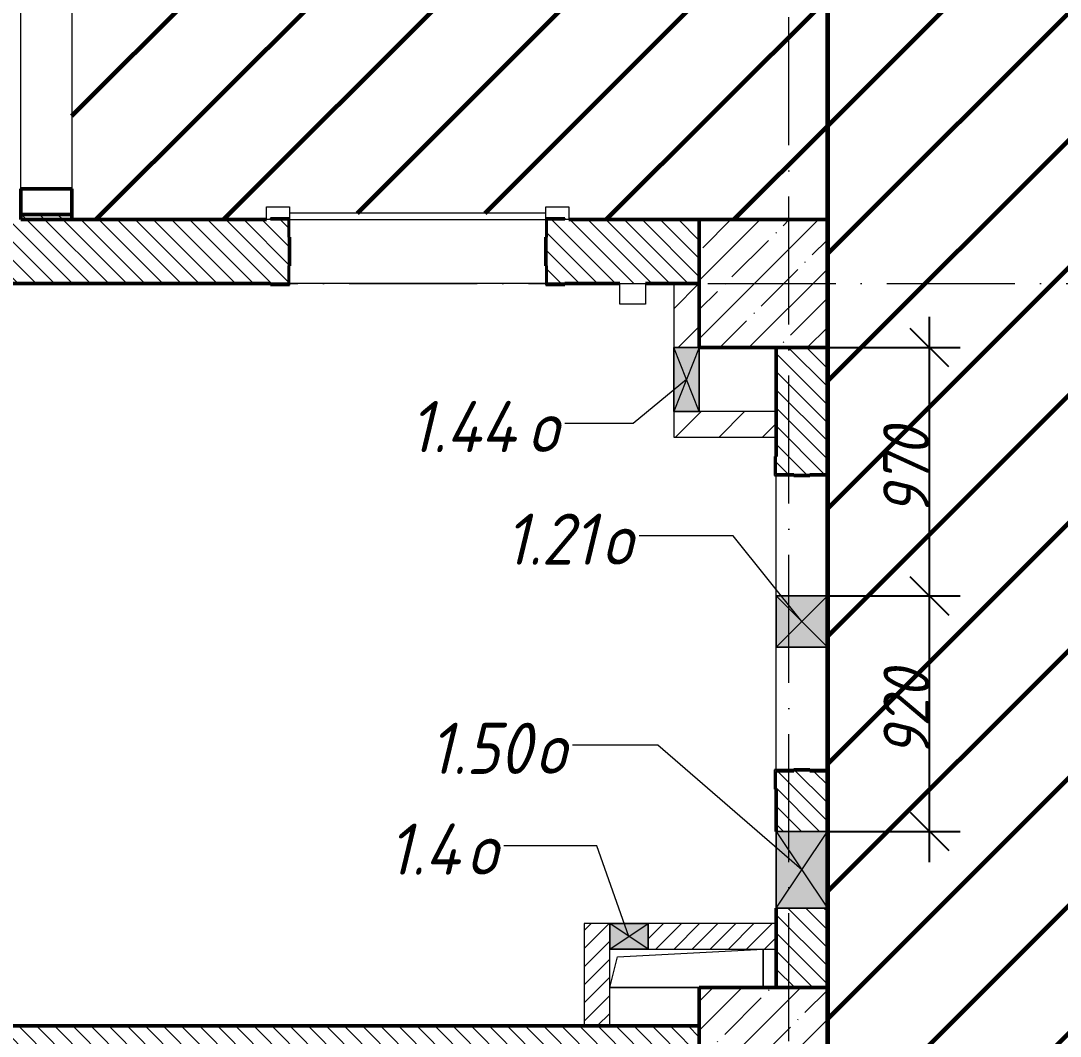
# Model space of a CAD drawing. Header units: millimetres. Extents: x -606178 to 312196, y -19338 to 632709.
# Drawn here: x -423381 to -419321, y 475335 to 479302 of the extents above; entities that cross this region are included whole.
import ezdxf

# ---------------------------------------------------------------- set-up
doc = ezdxf.new("R2010")
doc.units = ezdxf.units.MM
doc.linetypes.add('50_200_ШТРИХ_1Т_ш5_п1_п1_', pattern=[700, 500, -100, 0, -100])
for name, color, linetype, lineweight in [('6.4.1) Окр пт с инж. ПТ2.16', 3, 'Continuous', 60), ('A-____-____-DIMS', 7, 'Continuous', 9), ('A-DETL-GENF-OTLN', 7, 'Continuous', 9), ('A-DOOR-____-MCUT', 7, 'Continuous', 13), ('A-DOOR-____-OTLN', 7, 'Continuous', 9), ('A-FLOR-____-OTLN', 7, 'Continuous', 9), ('A-GENM-____-MCUT', 7, 'Continuous', 25), ('A-GENM-____-OTLN', 7, 'Continuous', 9), ('A-GENM-____-OTLN-1', 7, 'Continuous', 25), ('A-GLAZ-____-IDEN', 7, 'Continuous', 9), ('A-GLAZ-____-OTLN', 7, 'Continuous', 9), ('A-WALL-____-MCUT-2', 7, 'Continuous', 50), ('A-WALL-____-PATT-1', 7, 'Continuous', 9), ('A-WALL-FNSH-MCUT-1', 7, 'Continuous', 9), ('E-ELEC-EQPM-OTLN', 7, 'Continuous', 9), ('I-WALL-____-OTLN', 7, 'Continuous', 9), ('S-COLS-____-MCUT', 7, 'Continuous', 50), ('S-COLS-____-OTLN', 7, 'Continuous', 9), ('S-GRID-____-OTLN-1', 7, '50_200_ШТРИХ_1Т_ш5_п1_п1_', 9)]:
    doc.layers.add(name, color=color, linetype=linetype, lineweight=lineweight)
doc.styles.add('ISOCPEUR_I_10', font='isocpeui.ttf', dxfattribs={"width": 0.9, "height": 180})
doc.styles.add('ISOCPEUR_I_9', font='isocpeui.ttf', dxfattribs={"width": 0.9, "height": 250})
doc.dimstyles.new('ISO-1_8_0_9К_СРЕДНИЙ_Кладочные_3', dxfattribs={"dimscale": 304.8, "dimtxt": 179.276612, "dimasz": 0.492126, "dimexe": 0.393701, "dimexo": 0, "dimgap": 0, "dimtad": 1, "dimdec": 3, "dimrnd": 0.001, "dimdsep": 46, "dimtxsty": 'ISOCPEUR_I_10', "dimblk1": 'OBLIQUE', "dimblk2": 'OBLIQUE', "dimsah": 1, "dimcen": 0.09, "dimdle": 0.393701, "dimazin": 0, "dimtfac": 1, "dimtdec": 4, "dimtix": 1, "dimtmove": 0, "dimatfit": 3, "dimfxl": 1, "dimtvp": 1, "dimtolj": 1, "dimtzin": 0, "dimarcsym": 2})
pattern_1 = [(135, (-425830.77, 451794.26), (-35.35534, -35.35534), [])]
pattern_2 = [(45, (-425830.77, 451794.26), (-84.8528, 84.8528), [])]
pattern_3 = [(45, (-425830.77, 451794.26), (-35.35534, 35.35534), [])]

# ---------------------------------------------------------------- blocks, each defined once
blk = doc.blocks.new('BSC_Колонна _Прямоугольная - 500х500-V46-АР1_План отверстий 1 этажа в осях 1-64_А-ГГ')
at = {"layer": 'S-COLS-____-OTLN'}
h = blk.add_hatch(dxfattribs=at)
h.set_pattern_fill('FP_78', color=256, style=0, pattern_type=2)
h.set_pattern_definition([(45, (-5350, -26481.04), (-114.0493, 114.0493), []), (45, (-5235.95, -26481.04), (-114.0493, 114.0493), [201.613, -40.323, 3.353, -36.97])])
h.paths.add_polyline_path([(-250, -250), (250, -250), (250, 250), (-250, 250)], flags=0)
at = {"layer": 'S-COLS-____-MCUT'}
for p, q in [((250, 250), (-250, 250)), ((-250, 250), (-250, -250)), ((250, -250), (250, 250)), ((-250, -250), (250, -250))]:
    blk.add_line(p, q, dxfattribs=at)
blk = doc.blocks.new('BSC_Колонна _Прямоугольная - 500х500-V53-АР1_План отверстий 1 этажа в осях 1-64_А-ГГ')
at = {"layer": 'S-COLS-____-OTLN'}
h = blk.add_hatch(dxfattribs=at)
h.set_pattern_fill('FP_85', color=256, style=0, pattern_type=2)
h.set_pattern_definition([(45, (-5350, -23481.04), (-114.0493, 114.0493), []), (45, (-5235.95, -23481.04), (-114.0493, 114.0493), [201.613, -40.323, 3.353, -36.97])])
h.paths.add_polyline_path([(-250, -250), (250, -250), (250, 250), (-250, 250)], flags=0)
at = {"layer": 'S-COLS-____-MCUT'}
for p, q in [((250, 250), (-250, 250)), ((-250, 250), (-250, -250)), ((250, -250), (250, 250)), ((-250, -250), (250, -250))]:
    blk.add_line(p, q, dxfattribs=at)
blk = doc.blocks.new('DM_Штора_Противопожарная_Doormaster_EI-60 - ш_1000 х в_2000-26940954-АР1_План отверстий 1 этажа в осях 1-64_А-ГГ')
at = {"layer": 'A-DOOR-____-MCUT'}
for p, q in [((-465, -125), (-450, -125)), ((-465, -175), (-465, -125)), ((-375, -131), (-375, -175)), ((-375, -150), (625, -150)), ((625, -175), (625, -131)), ((700, -125), (715, -125)), ((715, -125), (715, -175)), ((-375, -175), (-465, -175)), ((715, -175), (625, -175))]:
    blk.add_line(p, q, dxfattribs=at)
at = {"layer": 'E-ELEC-EQPM-OTLN'}
for p, q in [((-765, 205), (-665, 205)), ((-765, 125), (-765, 205)), ((-665, 205), (-665, 125)), ((-665, 125), (-765, 125))]:
    blk.add_line(p, q, dxfattribs=at)
blk = doc.blocks.new('Фахверк_СКБ_Уголок - 250_3600-27498263-АР1_План отверстий 1 этажа в осях 1-64_А-ГГ')
at = {"layer": 'A-GENM-____-MCUT'}
for p, q in [((200, 181), (125, 181)), ((125, 181), (125, 106)), ((131, 106), (131, 175)), ((131, 175), (200, 175)), ((200, 175), (200, 181)), ((125, 106), (131, 106)), ((131, -6), (125, -6)), ((125, -6), (125, -81)), ((131, -75), (131, -6)), ((125, -81), (200, -81)), ((200, -75), (131, -75)), ((200, -81), (200, -75))]:
    blk.add_line(p, q, dxfattribs=at)
blk = doc.blocks.new('154_Стойка_СКБ_Уголок - СМ-2230_200-28216496-АР1_План отверстий 1 этажа в осях 1-64_А-ГГ')
at = {"layer": 'A-GENM-____-MCUT'}
for p, q in [((125, 156), (125, 81)), ((200, 156), (125, 156)), ((131, 81), (131, 150)), ((131, 150), (200, 150)), ((200, 150), (200, 156)), ((125, 81), (131, 81)), ((131, 19), (125, 19)), ((125, 19), (125, -56)), ((131, -50), (131, 19)), ((125, -56), (200, -56)), ((200, -50), (131, -50)), ((200, -56), (200, -50))]:
    blk.add_line(p, q, dxfattribs=at)
blk = doc.blocks.new('AR_Отверстие прямоугольное _в плите_ - AR_Отверстие прямоугольное _в плите_-30459779-АР1_План отверстий 1 этажа в осях 1-64_А-ГГ')
at = {"layer": 'A-GENM-____-OTLN'}
for p, q in [((-300, -75), (-270, 45)), ((-270, 45), (300, 75)), ((300, -75), (300, 75)), ((-300, -75), (50, -75))]:
    blk.add_line(p, q, dxfattribs=at)
blk = doc.blocks.new('BSC_Колонна _Прямоугольная1 - 200х100 _металл_-35284186-АР1_План отверстий 1 этажа в осях 1-64_А-ГГ')
at = {"layer": 'S-COLS-____-MCUT'}
for p, q in [((100, 50), (-100, 50)), ((-100, 50), (-100, -50)), ((100, -50), (100, 50)), ((-100, -50), (100, -50))]:
    blk.add_line(p, q, dxfattribs=at)
blk = doc.blocks.new('AR_Отверстие прямоугольное _в стене__БезПР - AR_Отверстие прямоугольное _в стене__БезПР-36427648-АР1_План отверстий 1 этажа в осях 1-64_А-ГГ')
at = {"layer": 'A-GLAZ-____-OTLN'}
blk.add_hatch(color=256, dxfattribs=at).paths.add_polyline_path([(125, 50), (-125, 50), (-125, -50), (125, -50)], flags=0)
at = {"layer": 'A-DETL-GENF-OTLN'}
for p, q in [((-125, -50), (-125, 50)), ((-125, 50), (125, 50)), ((125, 50), (-125, -50)), ((-125, 50), (125, -50)), ((125, 50), (-125, 50)), ((-125, 50), (-125, -50)), ((125, 50), (125, -50)), ((125, -50), (125, 50)), ((125, -50), (-125, -50)), ((-125, -50), (125, -50))]:
    blk.add_line(p, q, dxfattribs=at)
at = {"layer": 'A-GLAZ-____-OTLN'}
blk.add_line((125, 50), (-125, 50), dxfattribs=at)
blk = doc.blocks.new('AR_Отверстие прямоугольное _в стене__БезПР - AR_Отверстие прямоугольное _в стене__БезПР-36428316-АР1_План отверстий 1 этажа в осях 1-64_А-ГГ')
at = {"layer": 'A-GLAZ-____-OTLN'}
blk.add_hatch(color=256, dxfattribs=at).paths.add_polyline_path([(-100, -100), (100, -100), (100, 100), (-100, 100)], flags=0)
at = {"layer": 'A-DETL-GENF-OTLN'}
for p, q in [((-100, -100), (-100, 100)), ((-100, 100), (100, 100)), ((100, 100), (-100, -100)), ((-100, 100), (100, -100)), ((100, 100), (-100, 100)), ((-100, 100), (-100, -100)), ((100, 100), (100, -100)), ((100, -100), (100, 100)), ((100, -100), (-100, -100)), ((-100, -100), (100, -100))]:
    blk.add_line(p, q, dxfattribs=at)
blk = doc.blocks.new('AR_Отверстие прямоугольное _в стене__БезПР - AR_Отверстие прямоугольное _в стене__БезПР-36428124-АР1_План отверстий 1 этажа в осях 1-64_А-ГГ')
at = {"layer": 'A-GLAZ-____-OTLN'}
blk.add_hatch(color=256, dxfattribs=at).paths.add_polyline_path([(-75, 50), (-75, -50), (75, -50), (75, 50)], flags=0)
at = {"layer": 'A-DETL-GENF-OTLN'}
for p, q in [((-75, -50), (-75, 50)), ((-75, 50), (75, 50)), ((75, 50), (-75, -50)), ((-75, 50), (75, -50)), ((75, 50), (-75, 50)), ((-75, 50), (-75, -50)), ((75, 50), (75, -50)), ((75, -50), (75, 50)), ((75, -50), (-75, -50)), ((-75, -50), (75, -50))]:
    blk.add_line(p, q, dxfattribs=at)
blk = doc.blocks.new('AR_Отверстие прямоугольное _в стене__БезПР - AR_Отверстие прямоугольное _в стене__БезПР-36429064-АР1_План отверстий 1 этажа в осях 1-64_А-ГГ')
at = {"layer": 'A-GLAZ-____-OTLN'}
blk.add_hatch(color=256, dxfattribs=at).paths.add_polyline_path([(-150, -100), (150, -100), (150, 100), (-150, 100)], flags=0)
at = {"layer": 'A-DETL-GENF-OTLN'}
for p, q in [((-150, -100), (-150, 100)), ((-150, 100), (150, 100)), ((150, 100), (-150, -100)), ((-150, 100), (150, -100)), ((150, 100), (-150, 100)), ((-150, 100), (-150, -100)), ((150, 100), (150, -100)), ((150, -100), (150, 100)), ((150, -100), (-150, -100)), ((-150, -100), (150, -100))]:
    blk.add_line(p, q, dxfattribs=at)
blk = doc.blocks.new('_Oblique')
at = {"color": 0, "linetype": 'ByBlock', "lineweight": -2}
blk.add_line((-0.5, -0.5), (0.5, 0.5), dxfattribs=at)
blk = doc.blocks.new('*D4313')
at = {"layer": 'A-____-____-DIMS', "color": 0, "lineweight": -2, "transparency": 16777216}
for p, q in [((-419831.7, 476015.3), (-419831.7, 477175.3)), ((-420230.8, 477055.3), (-419711.7, 477055.3)), ((-420230.8, 476135.3), (-419711.7, 476135.3))]:
    blk.add_line(p, q, dxfattribs=at)
at = {"layer": 'Defpoints', "color": 0, "transparency": 16777216}
for p in [(-420230.8, 477055.3), (-419831.7, 477055.3), (-420230.8, 476135.3)]:
    blk.add_point(p, dxfattribs=at)
at = {"layer": 'A-____-____-DIMS', "color": 0, "lineweight": -2, "transparency": 16777216, "xscale": 150, "yscale": 150, "zscale": 150}
for p, rotation in [((-419831.7, 477055.3), 90), ((-419831.7, 476135.3), 270)]:
    blk.add_blockref('_Oblique', p, dxfattribs=dict(at, rotation=rotation))
at = {"layer": 'A-____-____-DIMS', "color": 0, "transparency": 16777216, "insert": (-419921.7, 476595.3), "char_height": 180, "width": 409.578, "attachment_point": 5, "rotation": 90, "style": 'ISOCPEUR_I_10'}
blk.add_mtext('\\A1;920', dxfattribs=at)
blk = doc.blocks.new('*D4314')
at = {"layer": 'A-____-____-DIMS', "color": 0, "lineweight": -2, "transparency": 16777216}
for p, q in [((-419831.7, 476935.3), (-419831.7, 478145.3)), ((-420230.8, 478025.3), (-419711.7, 478025.3)), ((-420230.8, 477055.3), (-419711.7, 477055.3))]:
    blk.add_line(p, q, dxfattribs=at)
at = {"layer": 'Defpoints', "color": 0, "transparency": 16777216}
for p in [(-420230.8, 478025.3), (-419831.7, 478025.3), (-420230.8, 477055.3)]:
    blk.add_point(p, dxfattribs=at)
at = {"layer": 'A-____-____-DIMS', "color": 0, "lineweight": -2, "transparency": 16777216, "xscale": 150, "yscale": 150, "zscale": 150}
for p, rotation in [((-419831.7, 478025.3), 90), ((-419831.7, 477055.3), 270)]:
    blk.add_blockref('_Oblique', p, dxfattribs=dict(at, rotation=rotation))
at = {"layer": 'A-____-____-DIMS', "color": 0, "transparency": 16777216, "insert": (-419922.8, 477540.3), "char_height": 180, "width": 409.578, "attachment_point": 5, "rotation": 90, "style": 'ISOCPEUR_I_10'}
blk.add_mtext('\\A1;970', dxfattribs=at)

msp = doc.modelspace()

# ---------------------------------------------------------------- hatches: boundary and pattern name
at = {"layer": '6.4.1) Окр пт с инж. ПТ2.16'}
h = msp.add_hatch(dxfattribs=at)
h.set_pattern_fill('ANSI31', color=256, scale=111)
h.paths.add_polyline_path([(-416230.7712, 499275.3011), (-420230.7712, 499275.3011), (-420230.7712, 461025.3011), (-416230.7712, 461025.3011), (-416230.7712, 470075.3011), (-416930.7712, 470075.3011), (-416930.7712, 478525.3011), (-416230.7712, 478525.3011)])
h = msp.add_hatch(dxfattribs=at)
h.set_pattern_fill('ANSI31', color=256, scale=111)
h.paths.add_polyline_path([(-420230.7712, 487025.3011), (-420730.7712, 487025.3011), (-420730.7712, 487275.3011), (-427780.7712, 487275.3011), (-427780.7712, 487025.3011), (-427930.7712, 487025.3011), (-427930.7712, 486825.3011), (-428030.7712, 486825.3011), (-428030.7712, 486750.3011), (-428024.7712, 486750.3011), (-428024.7712, 486675.3011), (-428026.0963, 484875.3011), (-428024.7712, 484875.3011), (-423180.7712, 484875.3011), (-423180.7712, 483905.3011), (-423180.7712, 478645.3011), (-423180.7712, 478545.3011), (-423180.7712, 478525.3011), (-422420.7712, 478525.3011), (-422420.7712, 478575.3011), (-422330.7712, 478575.3011), (-422330.7712, 478550.3011), (-421330.7712, 478550.3011), (-421330.7712, 478575.3011), (-421240.7712, 478575.3011), (-421240.7712, 478525.3011), (-420230.7712, 478525.3011), (-420230.7712, 484025.3011), (-420730.7712, 484025.3011), (-420730.7712, 484525.3011), (-420730.7712, 485525.3011), (-420230.7712, 485525.3011)])
at = {"layer": 'A-WALL-____-PATT-1'}
h = msp.add_hatch(dxfattribs=at)
h.set_pattern_fill('FP_6', color=256, style=0, pattern_type=2)
h.set_pattern_definition(pattern_1)
h.paths.add_polyline_path([(-423380.7712, 478525.3011), (-423180.7712, 478525.3011), (-423180.7712, 478545.3011), (-423380.7712, 478545.3011)], flags=0)
h.paths.add_polyline_path([(-423180.7712, 484005.3011), (-423180.7712, 484025.3011), (-423380.7712, 484025.3011), (-423380.7712, 484005.3011), (-423347.4379, 484005.3011)], flags=0)
h = msp.add_hatch(dxfattribs=at)
h.set_pattern_fill('FP_6', color=256, style=0, pattern_type=2)
h.set_pattern_definition(pattern_1)
h.paths.add_polyline_path([(-420730.7712, 478275.3011), (-420730.7712, 478525.3011), (-421324.7712, 478525.3011), (-421324.7712, 478456.3011), (-421330.7712, 478456.3011), (-421330.7712, 478344.3011), (-421324.7712, 478344.3011), (-421324.7712, 478275.3011), (-420940.7712, 478275.3011)], flags=0)
h.paths.add_polyline_path([(-422405.7712, 478275.3011), (-422336.7712, 478275.3011), (-422336.7712, 478344.3011), (-422330.7712, 478344.3011), (-422330.7712, 478456.3011), (-422336.7712, 478456.3011), (-422336.7712, 478525.3011), (-424474.7712, 478525.3011), (-424474.7712, 478456.3011), (-424480.7712, 478456.3011), (-424480.7712, 478344.3011), (-424474.7712, 478344.3011), (-424474.7712, 478275.3011), (-422420.7712, 478275.3011)], flags=0)
h.paths.add_polyline_path([(-425486.7712, 478275.3011), (-425486.7712, 478344.3011), (-425480.7712, 478344.3011), (-425480.7712, 478456.3011), (-425486.7712, 478456.3011), (-425486.7712, 478525.3011), (-427780.7712, 478525.3011), (-427780.7712, 478275.3011), (-425555.7712, 478275.3011)], flags=0)
h = msp.add_hatch(dxfattribs=at)
h.set_pattern_fill('FP_4', color=256, style=0, pattern_type=2)
h.set_pattern_definition(pattern_2)
h.paths.add_polyline_path([(-420830.7712, 478025.3011), (-420730.7712, 478025.3011), (-420730.7712, 478275.3011), (-420830.7712, 478275.3011)], flags=0)
h = msp.add_hatch(dxfattribs=at)
h.set_pattern_fill('FP_6', color=256, style=0, pattern_type=2)
h.set_pattern_definition(pattern_1)
h.paths.add_polyline_path([(-420430.7712, 475525.3011), (-420230.7712, 475525.3011), (-420230.7712, 475835.3011), (-420430.7712, 475835.3011)], flags=0)
h.paths.add_polyline_path([(-420361.7712, 476135.3011), (-420230.7712, 476135.3011), (-420230.7712, 476369.3011), (-420299.7712, 476369.3011), (-420299.7712, 476375.3011), (-420361.7712, 476375.3011), (-420361.7712, 476369.3011), (-420430.7712, 476369.3011), (-420430.7712, 476135.3011), (-420374.3006, 476135.3011)], flags=0)
h.paths.add_polyline_path([(-420299.7712, 477525.3011), (-420299.7712, 477531.3011), (-420230.7712, 477531.3011), (-420230.7712, 478025.3011), (-420430.7712, 478025.3011), (-420430.7712, 477531.3011), (-420361.7712, 477531.3011), (-420361.7712, 477525.3011)], flags=0)
h = msp.add_hatch(dxfattribs=at)
h.set_pattern_fill('FP_4', color=256, style=0, pattern_type=2)
h.set_pattern_definition(pattern_2)
h.paths.add_polyline_path([(-420730.7712, 477675.3011), (-420430.7712, 477675.3011), (-420430.7712, 477775.3011), (-420830.7712, 477775.3011), (-420830.7712, 477675.3011)], flags=0)
h = msp.add_hatch(dxfattribs=at)
h.set_pattern_fill('FP_5', color=256, style=0, pattern_type=2)
h.set_pattern_definition(pattern_3)
h.paths.add_polyline_path([(-421080.7712, 475375.3011), (-421080.7712, 475775.3011), (-421180.7712, 475775.3011), (-421180.7712, 475375.3011)], flags=0)
h = msp.add_hatch(dxfattribs=at)
h.set_pattern_fill('FP_5', color=256, style=0, pattern_type=2)
h.set_pattern_definition(pattern_3)
h.paths.add_polyline_path([(-420930.7712, 475675.3011), (-420430.7712, 475675.3011), (-420430.7712, 475775.3011), (-420930.7712, 475775.3011)], flags=0)
h = msp.add_hatch(dxfattribs=at)
h.set_pattern_fill('FP_6', color=256, style=0, pattern_type=2)
h.set_pattern_definition(pattern_1)
h.paths.add_polyline_path([(-420730.7712, 475175.3011), (-420730.7712, 475375.3011), (-424280.7712, 475375.3011), (-424280.7712, 475306.3011), (-424286.7712, 475306.3011), (-424286.7712, 475375.3011), (-427780.7712, 475375.3011), (-427780.7712, 475175.3011), (-424286.7712, 475175.3011), (-424286.7712, 475244.3011), (-424280.7712, 475244.3011), (-424280.7712, 475175.3011), (-422310.7927, 475175.3011)], flags=0)

# ---------------------------------------------------------------- linework, layer by layer
at = {"layer": '6.4.1) Окр пт с инж. ПТ2.16'}
msp.add_lwpolyline([(-420230.7712, 461025.3011), (-416230.7712, 461025.3011), (-416230.7712, 499275.3011), (-420230.7712, 499275.3011)], close=True, dxfattribs=at)
at = {"layer": 'A-FLOR-____-OTLN'}
for p, q in [((-420480.7712, 475675.3011), (-420480.7712, 475525.3011)), ((-420730.7712, 475525.3011), (-421080.7712, 475525.3011))]:
    msp.add_line(p, q, dxfattribs=at)
at = {"layer": 'A-GLAZ-____-IDEN'}
for p, q in [((-420780.7712, 477900.3011), (-420988.5835, 477729.1686)), ((-420988.5835, 477729.1686), (-421255.8976, 477729.1686)), ((-420598.0341, 477289.3024), (-420966.1926, 477289.3024)), ((-420330.7712, 476955.3011), (-420598.0341, 477289.3024)), ((-420892.4714, 476472.2488), (-421226.1984, 476472.2488)), ((-420330.7712, 475985.3011), (-420892.4714, 476472.2488)), ((-421130.5419, 476078.4312), (-421493.8893, 476078.4312)), ((-421005.7712, 475725.3011), (-421130.5419, 476078.4312))]:
    msp.add_line(p, q, dxfattribs=at)
at = {"layer": 'A-WALL-____-MCUT-2'}
for p, q in [((-423380.7712, 478545.3011), (-423380.7712, 478525.3011)), ((-423180.7712, 478525.3011), (-423180.7712, 478545.3011)), ((-422420.7712, 478525.3011), (-423380.7712, 478525.3011)), ((-420730.7712, 478525.3011), (-421240.7712, 478525.3011)), ((-422330.7712, 478344.3011), (-422330.7712, 478456.3011)), ((-421330.7712, 478456.3011), (-421330.7712, 478344.3011)), ((-424090.7712, 478275.3011), (-422405.7712, 478275.3011)), ((-421255.7712, 478275.3011), (-421040.7712, 478275.3011)), ((-420940.7712, 478275.3011), (-420730.7712, 478275.3011)), ((-420430.7712, 478025.3011), (-420430.7712, 477600.3011)), ((-420230.7712, 477600.3011), (-420230.7712, 478025.3011)), ((-420361.7712, 477525.3011), (-420299.7712, 477525.3011)), ((-420299.7712, 476375.3011), (-420361.7712, 476375.3011)), ((-420430.7712, 476300.3011), (-420430.7712, 476135.3011)), ((-420230.7712, 476135.3011), (-420230.7712, 476300.3011)), ((-420430.7712, 475835.3011), (-420430.7712, 475525.3011)), ((-420230.7712, 475525.3011), (-420230.7712, 475835.3011)), ((-420730.7712, 475375.3011), (-424280.7712, 475375.3011))]:
    msp.add_line(p, q, dxfattribs=at)
at = {"layer": 'A-WALL-FNSH-MCUT-1'}
for p, q in [((-420830.7712, 478275.3011), (-420830.7712, 478025.3011)), ((-420830.7712, 477775.3011), (-420830.7712, 477675.3011)), ((-420430.7712, 477775.3011), (-420730.7712, 477775.3011)), ((-420830.7712, 477675.3011), (-420430.7712, 477675.3011)), ((-421080.7712, 475775.3011), (-421180.7712, 475775.3011)), ((-421180.7712, 475775.3011), (-421180.7712, 475375.3011)), ((-420430.7712, 475775.3011), (-420930.7712, 475775.3011)), ((-421080.7712, 475375.3011), (-421080.7712, 475675.3011)), ((-420930.7712, 475675.3011), (-420430.7712, 475675.3011))]:
    msp.add_line(p, q, dxfattribs=at)
at = {"layer": 'I-WALL-____-OTLN'}
for p, q in [((-423380.7712, 478645.3011), (-423380.7712, 483905.3011)), ((-423180.7712, 483905.3011), (-423180.7712, 478645.3011)), ((-422330.7712, 478525.3011), (-421330.7712, 478525.3011)), ((-421330.7712, 478275.3011), (-422330.7712, 478275.3011)), ((-420430.7712, 477055.3011), (-420430.7712, 477525.3011)), ((-420230.7712, 477525.3011), (-420230.7712, 477055.3011)), ((-420430.7712, 476375.3011), (-420430.7712, 476855.3011)), ((-420230.7712, 476855.3011), (-420230.7712, 476375.3011))]:
    msp.add_line(p, q, dxfattribs=at)
at = {"layer": 'S-GRID-____-OTLN-1'}
for p, q in [((-420380.7712, 447311.6528), (-420380.7712, 501675.2188)), ((-430499.5414, 478275.3011), (-399123.032, 478275.3011))]:
    msp.add_line(p, q, dxfattribs=at)

# ---------------------------------------------------------------- block references
at = {"layer": 'A-DOOR-____-OTLN', "rotation": 180}
msp.add_blockref('DM_Штора_Противопожарная_Doormaster_EI-60 - ш_1000 х в_2000-26940954-АР1_План отверстий 1 этажа в осях 1-64_А-ГГ', (-421705.7712, 478400.3011), dxfattribs=at)
at = {"layer": 'A-GENM-____-OTLN'}
msp.add_blockref('AR_Отверстие прямоугольное _в плите_ - AR_Отверстие прямоугольное _в плите_-30459779-АР1_План отверстий 1 этажа в осях 1-64_А-ГГ', (-420780.7712, 475600.3011), dxfattribs=at)
at = {"layer": 'A-GENM-____-OTLN-1'}
for name, p, rotation in [('Фахверк_СКБ_Уголок - 250_3600-27498263-АР1_План отверстий 1 этажа в осях 1-64_А-ГГ', (-422205.7712, 478450.3011), 180), ('154_Стойка_СКБ_Уголок - СМ-2230_200-28216496-АР1_План отверстий 1 этажа в осях 1-64_А-ГГ', (-420280.7712, 477400.3011), 89.99999999999991), ('154_Стойка_СКБ_Уголок - СМ-2230_200-28216496-АР1_План отверстий 1 этажа в осях 1-64_А-ГГ', (-420380.7712, 476500.3011), 269.9999999999999)]:
    msp.add_blockref(name, p, dxfattribs=dict(at, rotation=rotation))
msp.add_blockref('Фахверк_СКБ_Уголок - 250_3600-27498263-АР1_План отверстий 1 этажа в осях 1-64_А-ГГ', (-421455.7712, 478350.3011), dxfattribs=at)
at = {"layer": 'A-GLAZ-____-OTLN'}
for name, p, rotation in [('AR_Отверстие прямоугольное _в стене__БезПР - AR_Отверстие прямоугольное _в стене__БезПР-36427648-АР1_План отверстий 1 этажа в осях 1-64_А-ГГ', (-420780.7712, 477900.3011), 269.9999999999998), ('AR_Отверстие прямоугольное _в стене__БезПР - AR_Отверстие прямоугольное _в стене__БезПР-36428316-АР1_План отверстий 1 этажа в осях 1-64_А-ГГ', (-420330.7712, 476955.3011), 89.99999999999991), ('AR_Отверстие прямоугольное _в стене__БезПР - AR_Отверстие прямоугольное _в стене__БезПР-36429064-АР1_План отверстий 1 этажа в осях 1-64_А-ГГ', (-420330.7712, 475985.3011), 89.99999999999991), ('AR_Отверстие прямоугольное _в стене__БезПР - AR_Отверстие прямоугольное _в стене__БезПР-36428124-АР1_План отверстий 1 этажа в осях 1-64_А-ГГ', (-421005.7712, 475725.3011), 180)]:
    msp.add_blockref(name, p, dxfattribs=dict(at, rotation=rotation))
at = {"layer": 'S-COLS-____-OTLN', "rotation": 180}
msp.add_blockref('BSC_Колонна _Прямоугольная1 - 200х100 _металл_-35284186-АР1_План отверстий 1 этажа в осях 1-64_А-ГГ', (-423280.7712, 478595.3011), dxfattribs=at)
at = {"layer": 'S-COLS-____-OTLN'}
for name, p in [('BSC_Колонна _Прямоугольная - 500х500-V46-АР1_План отверстий 1 этажа в осях 1-64_А-ГГ', (-420480.7712, 478275.3011)), ('BSC_Колонна _Прямоугольная - 500х500-V53-АР1_План отверстий 1 этажа в осях 1-64_А-ГГ', (-420480.7712, 475275.3011))]:
    msp.add_blockref(name, p, dxfattribs=at)

# ---------------------------------------------------------------- texts
at = {"layer": 'A-GLAZ-____-IDEN', "char_height": 200, "attachment_point": 1, "style": 'ISOCPEUR_I_9'}
for s, insert, width in [('1.44', (-421863.05, 477816.7831), 562.784625), ('\\fISOCPEUR|b0|i1|c204|p34|;\\W.9;о', (-421398.7063, 477816.7831), 158.734125), ('1.21', (-421490.5512, 477376.917), 461.772), ('\\fISOCPEUR|b0|i1|c204|p34|;\\W.9;о', (-421109.5512, 477376.917), 158.734125), ('1.50', (-421785.65, 476559.8634), 505.063125), ('\\fISOCPEUR|b0|i1|c204|p34|;\\W.9;о', (-421368.9313, 476559.8634), 158.734125), ('1.4', (-421946.2413, 476166.0457), 375.18975), ('\\fISOCPEUR|b0|i1|c204|p34|;\\W.9;о', (-421636.6788, 476166.0457), 158.734125)]:
    msp.add_mtext(s, dxfattribs=dict(at, insert=insert, width=width))

# ---------------------------------------------------------------- dimensions: what is measured, and where the dimension line sits
at = {"layer": 'A-____-____-DIMS'}
for base, p1, p2, override, picture, middle in [((-419831.6806, 478025.3011), (-420230.7712, 477055.3011), (-420230.7712, 478025.3011), {"dimpost": '<>', "dimfxl": 970}, '*D4314', (-419922.8397, 477540.3011)), ((-419831.6806, 477055.3011), (-420230.7712, 476135.3011), (-420230.7712, 477055.3011), {"dimpost": '<>', "dimfxl": 920}, '*D4313', (-419921.6806, 476595.3011))]:
    dim = msp.add_linear_dim(base=base, p1=p1, p2=p2, angle=90, dimstyle='ISO-1_8_0_9К_СРЕДНИЙ_Кладочные_3', override=override, dxfattribs=at)
    dim.commit()
    dim.dimension.update_dxf_attribs({"geometry": picture, "text_midpoint": middle})

doc.saveas('drawing.dxf')
